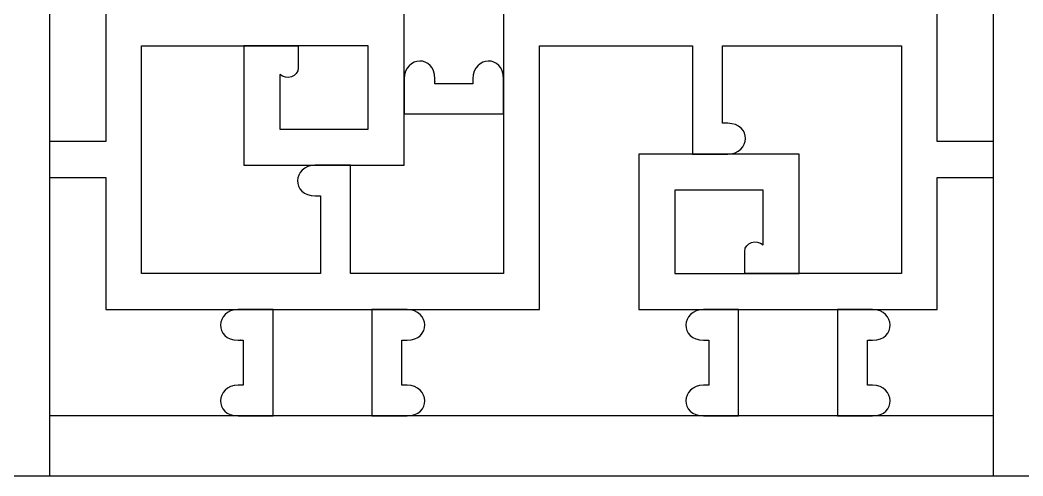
# Model space of a CAD drawing. Header units: centimetres. Extents: x -41.6 to 46.5, y -7.9 to 4.8.
# Drawn here: x 8.71 to 21.19, y -7.92 to -2.26 of the extents above; entities that cross this region are included whole.
import ezdxf

# ---------------------------------------------------------------- set-up
doc = ezdxf.new("R2010")
doc.units = ezdxf.units.CM
doc.header["$MEASUREMENT"] = 0
doc.layers.add('layer 1', color=7, linetype='Continuous')

msp = doc.modelspace()

# ---------------------------------------------------------------- linework, layer by layer
at = {"layer": 'layer 1', "color": 242}
for points, knots in [([(-4.13792, -7.92421), (-4.13792, -7.92421), (-4.13792, 4.84981), (-4.13792, 4.84981), (-4.13792, 4.84981), (-4.13792, 4.84981), (9.083, 4.84981), (9.083, 4.84981), (9.083, 4.84981), (9.083, 4.84981), (9.083, -7.92421), (9.083, -7.92421), (9.083, -7.92421), (9.083, -7.92421), (-4.13792, -7.92421), (-4.13792, -7.92421)], [0, 0, 0, 0, 0.2, 0.2, 0.2, 0.2, 0.4, 0.4, 0.4, 0.4, 0.6, 0.6, 0.6, 0.6, 1, 1, 1, 1]), ([(8.33816, -7.92421), (8.33816, -7.92421), (8.33816, 4.84981), (8.33816, 4.84981), (8.33816, 4.84981), (8.33816, 4.84981), (21.55908, 4.84981), (21.55908, 4.84981), (21.55908, 4.84981), (21.55908, 4.84981), (21.55908, -7.92421), (21.55908, -7.92421), (21.55908, -7.92421), (21.55908, -7.92421), (8.33816, -7.92421), (8.33816, -7.92421)], [0, 0, 0, 0, 0.2, 0.2, 0.2, 0.2, 0.4, 0.4, 0.4, 0.4, 0.6, 0.6, 0.6, 0.6, 1, 1, 1, 1]), ([(20.81424, -7.92421), (20.81424, -7.92421), (20.81424, 4.84981), (20.81424, 4.84981), (20.81424, 4.84981), (20.81424, 4.84981), (34.03517, 4.84981), (34.03517, 4.84981), (34.03517, 4.84981), (34.03517, 4.84981), (34.03517, -7.92421), (34.03517, -7.92421), (34.03517, -7.92421), (34.03517, -7.92421), (20.81424, -7.92421), (20.81424, -7.92421)], [0, 0, 0, 0, 0.2, 0.2, 0.2, 0.2, 0.4, 0.4, 0.4, 0.4, 0.6, 0.6, 0.6, 0.6, 1, 1, 1, 1]), ([(9.083, -3.76983), (9.083, -3.76983), (9.77595, -3.76983), (9.77595, -3.76983), (9.77595, -3.76983), (9.77595, -3.76983), (9.77595, -2.13118), (9.77595, -2.13118), (9.77595, -2.13118), (9.77595, -2.13118), (10.48272, -2.13118), (10.48272, -2.13118), (10.48272, -2.13118), (10.18229, -2.12941), (10.19747, -1.75431), (10.48288, -1.74834), (10.48288, -1.74834), (10.53886, -1.74834), (10.53571, -1.74834), (10.54631, -1.74834), (10.54631, -1.74834), (10.54631, -1.74834), (10.54631, -1.32599), (10.54631, -1.32599), (10.54631, -1.32599), (10.47327, -1.32599), (10.55592, -1.32599), (10.48288, -1.32599), (10.48288, -1.32599), (10.18282, -1.32435), (10.19739, -0.95049), (10.48137, -0.94322), (10.48137, -0.94322), (10.48137, -0.94322), (9.77595, -0.94322), (9.77595, -0.94322), (9.77595, -0.94322), (9.77595, -0.94322), (9.77595, 0.69543), (9.77595, 0.69543), (9.77595, 0.69543), (9.77595, 0.69543), (9.083, 0.69543), (9.083, 0.69543), (9.083, 0.69543), (9.083, 0.69543), (9.083, -3.76983), (9.083, -3.76983)], [0, 0, 0, 0, 0.07692308, 0.07692308, 0.07692308, 0.07692308, 0.15384615, 0.15384615, 0.15384615, 0.15384615, 0.23076923, 0.23076923, 0.23076923, 0.23076923, 0.30769231, 0.30769231, 0.30769231, 0.30769231, 0.38461538, 0.38461538, 0.38461538, 0.38461538, 0.46153846, 0.46153846, 0.46153846, 0.46153846, 0.53846154, 0.53846154, 0.53846154, 0.53846154, 0.61538462, 0.61538462, 0.61538462, 0.61538462, 0.69230769, 0.69230769, 0.69230769, 0.69230769, 0.76923077, 0.76923077, 0.76923077, 0.76923077, 0.84615385, 0.84615385, 0.84615385, 0.84615385, 1, 1, 1, 1]), ([(20.81424, 0.69542), (20.81424, 0.69542), (20.12129, 0.69542), (20.12129, 0.69542), (20.12129, 0.69542), (20.12129, 0.69542), (20.12129, -0.94323), (20.12129, -0.94323), (20.12129, -0.94323), (20.12129, -0.94323), (20.12129, -0.94323), (20.12129, -0.94323), (20.12129, -0.94323), (20.12129, -0.94323), (18.5746, -0.94323), (18.5746, -0.94323), (18.5746, -0.94323), (18.8585, -0.95057), (18.87303, -1.32435), (18.57301, -1.32599), (18.57301, -1.32599), (18.49996, -1.32599), (18.58262, -1.32599), (18.50957, -1.32599), (18.50957, -1.32599), (18.50957, -1.32599), (18.50957, -1.74834), (18.50957, -1.74834), (18.50957, -1.74834), (18.52018, -1.74834), (18.51702, -1.74834), (18.57301, -1.74834), (18.57301, -1.74834), (18.85836, -1.75431), (18.87359, -2.12928), (18.57331, -2.13118), (18.57331, -2.13118), (18.57331, -2.13118), (20.12129, -2.13118), (20.12129, -2.13118), (20.12129, -2.13118), (20.12129, -2.13118), (20.12129, -2.13118), (20.12129, -2.13118), (20.12129, -2.13118), (20.12129, -2.13118), (20.12129, -3.76983), (20.12129, -3.76983), (20.12129, -3.76983), (20.12129, -3.76983), (20.81424, -3.76983), (20.81424, -3.76983), (20.81424, -3.76983), (20.81424, -3.76983), (20.81424, 0.69542), (20.81424, 0.69542)], [0, 0, 0, 0, 0.06666667, 0.06666667, 0.06666667, 0.06666667, 0.13333333, 0.13333333, 0.13333333, 0.13333333, 0.2, 0.2, 0.2, 0.2, 0.26666667, 0.26666667, 0.26666667, 0.26666667, 0.33333333, 0.33333333, 0.33333333, 0.33333333, 0.4, 0.4, 0.4, 0.4, 0.46666667, 0.46666667, 0.46666667, 0.46666667, 0.53333333, 0.53333333, 0.53333333, 0.53333333, 0.6, 0.6, 0.6, 0.6, 0.66666667, 0.66666667, 0.66666667, 0.66666667, 0.73333333, 0.73333333, 0.73333333, 0.73333333, 0.8, 0.8, 0.8, 0.8, 0.86666667, 0.86666667, 0.86666667, 0.86666667, 1, 1, 1, 1]), ([(14.72517, -0.08602), (14.72352, -0.38661), (14.34819, -0.37148), (14.34222, -0.08602), (14.34222, -0.08602), (14.34222, -0.03004), (14.34222, -0.03319), (14.34222, -0.02259), (14.34222, -0.02259), (14.34222, -0.02259), (13.87219, -0.02259), (13.87219, -0.02259), (13.87219, -0.02259), (13.87219, -0.09563), (13.87219, -0.01298), (13.87219, -0.08602), (13.87219, -0.08602), (13.87055, -0.38661), (13.49533, -0.37148), (13.48936, -0.08602), (13.48936, -0.08602), (13.48936, -0.08602), (13.48936, -0.94322), (13.48936, -0.94322), (13.48936, -0.94322), (13.48936, -0.94322), (12.78394, -0.94322), (12.78394, -0.94322), (12.78394, -0.94322), (13.06792, -0.95049), (13.08249, -1.32435), (12.78244, -1.32599), (12.78244, -1.32599), (12.70939, -1.32599), (12.79205, -1.32599), (12.719, -1.32599), (12.719, -1.32599), (12.719, -1.32599), (12.719, -1.74834), (12.719, -1.74834), (12.719, -1.74834), (12.72961, -1.74834), (12.72645, -1.74834), (12.78244, -1.74834), (12.78244, -1.74834), (13.06784, -1.75431), (13.08302, -2.12941), (12.78259, -2.13118), (12.78259, -2.13118), (12.78259, -2.13118), (13.48936, -2.13118), (13.48936, -2.13118), (13.48936, -2.13118), (13.48936, -2.13118), (13.48936, -2.98838), (13.48936, -2.98838), (13.48936, -2.98838), (13.49533, -2.70293), (13.87055, -2.68779), (13.87219, -2.98838), (13.87219, -2.98838), (13.87219, -3.06143), (13.87219, -2.97877), (13.87219, -3.05182), (13.87219, -3.05182), (13.87219, -3.05182), (14.34222, -3.05182), (14.34222, -3.05182), (14.34222, -3.05182), (14.34222, -3.04121), (14.34222, -3.04437), (14.34222, -2.98838), (14.34222, -2.98838), (14.34819, -2.70293), (14.72353, -2.68779), (14.72518, -2.98838), (14.72518, -2.98838), (14.72518, -2.98838), (14.72518, -2.57808), (14.72518, -2.57808), (14.72518, -2.57808), (14.72518, -2.57808), (14.72517, -2.57808), (14.72517, -2.57808), (14.72517, -2.57808), (14.72517, -2.57808), (14.72517, -2.13118), (14.72517, -2.13118), (14.72517, -2.13118), (14.72517, -2.13118), (16.27329, -2.13118), (16.27329, -2.13118), (16.27329, -2.13118), (15.97286, -2.1294), (15.98804, -1.75431), (16.27345, -1.74834), (16.27345, -1.74834), (16.32943, -1.74834), (16.32628, -1.74834), (16.33688, -1.74834), (16.33688, -1.74834), (16.33688, -1.74834), (16.33688, -1.32599), (16.33688, -1.32599), (16.33688, -1.32599), (16.26384, -1.32599), (16.34649, -1.32599), (16.27345, -1.32599), (16.27345, -1.32599), (15.97342, -1.32435), (15.98796, -0.95057), (16.27185, -0.94323), (16.27185, -0.94323), (16.27185, -0.94323), (14.72517, -0.94323), (14.72517, -0.94323), (14.72517, -0.94323), (14.72517, -0.65749), (14.72517, -0.37176), (14.72517, -0.08602)], [0, 0, 0, 0, 0.03225806, 0.03225806, 0.03225806, 0.03225806, 0.06451613, 0.06451613, 0.06451613, 0.06451613, 0.09677419, 0.09677419, 0.09677419, 0.09677419, 0.12903226, 0.12903226, 0.12903226, 0.12903226, 0.16129032, 0.16129032, 0.16129032, 0.16129032, 0.19354839, 0.19354839, 0.19354839, 0.19354839, 0.22580645, 0.22580645, 0.22580645, 0.22580645, 0.25806452, 0.25806452, 0.25806452, 0.25806452, 0.29032258, 0.29032258, 0.29032258, 0.29032258, 0.32258065, 0.32258065, 0.32258065, 0.32258065, 0.35483871, 0.35483871, 0.35483871, 0.35483871, 0.38709677, 0.38709677, 0.38709677, 0.38709677, 0.41935484, 0.41935484, 0.41935484, 0.41935484, 0.4516129, 0.4516129, 0.4516129, 0.4516129, 0.48387097, 0.48387097, 0.48387097, 0.48387097, 0.51612903, 0.51612903, 0.51612903, 0.51612903, 0.5483871, 0.5483871, 0.5483871, 0.5483871, 0.58064516, 0.58064516, 0.58064516, 0.58064516, 0.61290323, 0.61290323, 0.61290323, 0.61290323, 0.64516129, 0.64516129, 0.64516129, 0.64516129, 0.67741935, 0.67741935, 0.67741935, 0.67741935, 0.70967742, 0.70967742, 0.70967742, 0.70967742, 0.74193548, 0.74193548, 0.74193548, 0.74193548, 0.77419355, 0.77419355, 0.77419355, 0.77419355, 0.80645161, 0.80645161, 0.80645161, 0.80645161, 0.83870968, 0.83870968, 0.83870968, 0.83870968, 0.87096774, 0.87096774, 0.87096774, 0.87096774, 0.90322581, 0.90322581, 0.90322581, 0.90322581, 0.93548387, 0.93548387, 0.93548387, 0.93548387, 1, 1, 1, 1]), ([(12.38341, -4.06167), (12.38341, -4.06167), (11.49372, -4.06167), (11.49372, -4.06167), (11.49372, -4.06167), (11.49372, -4.06167), (11.49372, -2.57809), (11.49372, -2.57809), (11.49372, -2.57809), (11.49372, -2.57809), (10.22286, -2.57809), (10.22286, -2.57809), (10.22286, -2.57809), (10.22286, -2.57809), (10.22286, -5.40848), (10.22286, -5.40848), (10.22286, -5.40848), (10.22286, -5.40848), (12.44693, -5.40848), (12.44693, -5.40848), (12.44693, -5.40848), (12.44693, -5.40848), (12.44693, -4.4445), (12.44693, -4.4445), (12.44693, -4.4445), (12.37389, -4.4445), (12.45654, -4.4445), (12.3835, -4.4445), (12.3835, -4.4445), (12.08294, -4.44286), (12.09804, -4.06771), (12.38341, -4.06167)], [0, 0, 0, 0, 0.11111111, 0.11111111, 0.11111111, 0.11111111, 0.22222222, 0.22222222, 0.22222222, 0.22222222, 0.33333333, 0.33333333, 0.33333333, 0.33333333, 0.44444444, 0.44444444, 0.44444444, 0.44444444, 0.55555556, 0.55555556, 0.55555556, 0.55555556, 0.66666667, 0.66666667, 0.66666667, 0.66666667, 0.77777778, 0.77777778, 0.77777778, 0.77777778, 1, 1, 1, 1]), ([(12.17048, -2.57809), (12.17048, -2.57809), (11.49372, -2.57809), (11.49372, -2.57809), (11.49372, -2.57809), (11.49372, -2.57809), (12.17048, -2.57809), (12.17048, -2.57809)], [0, 0, 0, 0, 0.33333333, 0.33333333, 0.33333333, 0.33333333, 1, 1, 1, 1]), ([(11.94063, -2.93341), (12.02411, -3.00924), (12.17138, -2.96495), (12.17048, -2.85213), (12.17048, -2.85213), (12.17048, -2.76078), (12.17048, -2.66943), (12.17048, -2.57809), (12.17048, -2.57809), (12.17048, -2.57809), (13.04246, -2.57809), (13.04246, -2.57809), (13.04246, -2.57809), (13.04246, -2.57809), (13.04246, -3.61476), (13.04246, -3.61476), (13.04246, -3.61476), (13.04246, -3.61476), (11.94063, -3.61476), (11.94063, -3.61476), (11.94063, -3.61476), (11.94063, -3.61476), (11.94063, -2.93341), (11.94063, -2.93341)], [0, 0, 0, 0, 0.14285714, 0.14285714, 0.14285714, 0.14285714, 0.28571429, 0.28571429, 0.28571429, 0.28571429, 0.42857143, 0.42857143, 0.42857143, 0.42857143, 0.57142857, 0.57142857, 0.57142857, 0.57142857, 0.71428571, 0.71428571, 0.71428571, 0.71428571, 1, 1, 1, 1]), ([(17.2142, -7.17937), (16.91377, -7.1776), (16.92895, -6.80251), (17.21435, -6.79654), (17.21435, -6.79654), (17.27034, -6.79654), (17.26718, -6.79654), (17.27779, -6.79654), (17.27779, -6.79654), (17.27779, -6.79654), (17.27779, -6.23822), (17.27779, -6.23822), (17.27779, -6.23822), (17.20474, -6.23822), (17.2874, -6.23822), (17.21435, -6.23822), (17.21435, -6.23822), (16.91376, -6.23658), (16.9289, -5.86136), (17.21435, -5.85539), (17.21435, -5.85539), (17.21435, -5.85539), (16.40788, -5.85538), (16.40788, -5.85538), (16.40788, -5.85538), (16.40788, -5.21191), (16.40788, -4.56841), (16.40788, -3.9249), (16.40788, -3.9249), (16.40788, -3.9249), (17.07789, -3.9249), (17.07789, -3.9249), (17.07789, -3.9249), (17.07789, -3.9249), (17.07789, -2.57808), (17.07789, -2.57808), (17.07789, -2.57808), (17.07789, -2.57808), (15.17208, -2.57808), (15.17208, -2.57808), (15.17208, -2.57808), (15.17208, -2.57808), (15.17208, -5.85539), (15.17208, -5.85539), (15.17208, -5.85539), (15.17208, -5.85539), (13.52425, -5.85539), (13.52425, -5.85539), (13.52425, -5.85539), (13.8097, -5.86136), (13.82484, -6.23658), (13.52425, -6.23822), (13.52425, -6.23822), (13.4512, -6.23822), (13.53386, -6.23822), (13.46082, -6.23822), (13.46082, -6.23822), (13.46082, -6.23822), (13.46082, -6.79654), (13.46082, -6.79654), (13.46082, -6.79654), (13.47142, -6.79654), (13.46826, -6.79654), (13.52425, -6.79654), (13.52425, -6.79654), (13.80966, -6.80251), (13.82484, -7.1776), (13.5244, -7.17937), (13.5244, -7.17937), (13.5244, -7.17937), (17.2142, -7.17937), (17.2142, -7.17937)], [0, 0, 0, 0, 0.05263158, 0.05263158, 0.05263158, 0.05263158, 0.10526316, 0.10526316, 0.10526316, 0.10526316, 0.15789474, 0.15789474, 0.15789474, 0.15789474, 0.21052632, 0.21052632, 0.21052632, 0.21052632, 0.26315789, 0.26315789, 0.26315789, 0.26315789, 0.31578947, 0.31578947, 0.31578947, 0.31578947, 0.36842105, 0.36842105, 0.36842105, 0.36842105, 0.42105263, 0.42105263, 0.42105263, 0.42105263, 0.47368421, 0.47368421, 0.47368421, 0.47368421, 0.52631579, 0.52631579, 0.52631579, 0.52631579, 0.57894737, 0.57894737, 0.57894737, 0.57894737, 0.63157895, 0.63157895, 0.63157895, 0.63157895, 0.68421053, 0.68421053, 0.68421053, 0.68421053, 0.73684211, 0.73684211, 0.73684211, 0.73684211, 0.78947368, 0.78947368, 0.78947368, 0.78947368, 0.84210526, 0.84210526, 0.84210526, 0.84210526, 0.89473684, 0.89473684, 0.89473684, 0.89473684, 1, 1, 1, 1]), ([(17.51383, -3.9249), (17.51383, -3.9249), (18.40352, -3.9249), (18.40352, -3.9249), (18.40352, -3.9249), (18.40352, -3.9249), (18.40352, -5.40848), (18.40352, -5.40848), (18.40352, -5.40848), (18.40352, -5.40848), (19.67439, -5.40848), (19.67439, -5.40848), (19.67439, -5.40848), (19.67439, -5.40848), (19.67439, -2.57808), (19.67439, -2.57808), (19.67439, -2.57808), (19.67439, -2.57808), (17.45031, -2.57808), (17.45031, -2.57808), (17.45031, -2.57808), (17.45031, -2.57808), (17.45031, -3.54206), (17.45031, -3.54206), (17.45031, -3.54206), (17.52335, -3.54206), (17.4407, -3.54206), (17.51374, -3.54206), (17.51374, -3.54206), (17.81431, -3.5437), (17.7992, -3.91885), (17.51383, -3.9249)], [0, 0, 0, 0, 0.11111111, 0.11111111, 0.11111111, 0.11111111, 0.22222222, 0.22222222, 0.22222222, 0.22222222, 0.33333333, 0.33333333, 0.33333333, 0.33333333, 0.44444444, 0.44444444, 0.44444444, 0.44444444, 0.55555556, 0.55555556, 0.55555556, 0.55555556, 0.66666667, 0.66666667, 0.66666667, 0.66666667, 0.77777778, 0.77777778, 0.77777778, 0.77777778, 1, 1, 1, 1]), ([(13.48936, -2.98838), (13.48936, -2.98838), (13.48936, -3.42424), (13.48936, -3.42424), (13.48936, -3.42424), (13.48936, -3.42424), (13.48936, -2.98838), (13.48936, -2.98838)], [0, 0, 0, 0, 0.33333333, 0.33333333, 0.33333333, 0.33333333, 1, 1, 1, 1]), ([(14.72518, -2.98838), (14.72518, -2.98838), (14.72517, -3.42424), (14.72517, -3.42424), (14.72517, -3.42424), (14.72517, -3.42424), (14.72518, -2.98838), (14.72518, -2.98838)], [0, 0, 0, 0, 0.33333333, 0.33333333, 0.33333333, 0.33333333, 1, 1, 1, 1]), ([(14.72517, -3.42424), (14.72517, -3.42424), (13.48936, -3.42424), (13.48936, -3.42424), (13.48936, -3.42424), (13.48936, -3.42424), (13.48936, -4.06167), (13.48936, -4.06167), (13.48936, -4.06167), (13.48936, -4.06167), (12.81935, -4.06167), (12.81935, -4.06167), (12.81935, -4.06167), (12.81935, -4.06167), (12.81935, -5.40848), (12.81935, -5.40848), (12.81935, -5.40848), (12.81935, -5.40848), (14.72518, -5.40848), (14.72518, -5.40848), (14.72518, -5.40848), (14.72518, -5.40848), (14.72517, -3.42424), (14.72517, -3.42424)], [0, 0, 0, 0, 0.14285714, 0.14285714, 0.14285714, 0.14285714, 0.28571429, 0.28571429, 0.28571429, 0.28571429, 0.42857143, 0.42857143, 0.42857143, 0.42857143, 0.57142857, 0.57142857, 0.57142857, 0.57142857, 0.71428571, 0.71428571, 0.71428571, 0.71428571, 1, 1, 1, 1]), ([(17.07789, -3.9249), (17.07789, -3.9249), (17.51383, -3.9249), (17.51383, -3.9249), (17.51383, -3.9249), (17.51383, -3.9249), (17.07789, -3.9249), (17.07789, -3.9249)], [0, 0, 0, 0, 0.33333333, 0.33333333, 0.33333333, 0.33333333, 1, 1, 1, 1]), ([(12.81935, -4.06167), (12.81935, -4.06167), (12.38341, -4.06167), (12.38341, -4.06167), (12.38341, -4.06167), (12.38341, -4.06167), (12.81935, -4.06167), (12.81935, -4.06167)], [0, 0, 0, 0, 0.33333333, 0.33333333, 0.33333333, 0.33333333, 1, 1, 1, 1]), ([(11.42363, -7.17937), (11.1232, -7.1776), (11.13838, -6.80251), (11.42378, -6.79654), (11.42378, -6.79654), (11.47977, -6.79654), (11.47662, -6.79654), (11.48722, -6.79654), (11.48722, -6.79654), (11.48722, -6.79654), (11.48722, -6.23822), (11.48722, -6.23822), (11.48722, -6.23822), (11.41418, -6.23822), (11.49683, -6.23822), (11.42378, -6.23822), (11.42378, -6.23822), (11.12319, -6.23658), (11.13833, -5.86136), (11.42378, -5.85539), (11.42378, -5.85539), (11.42378, -5.85539), (9.77595, -5.85539), (9.77595, -5.85539), (9.77595, -5.85539), (9.77595, -5.85539), (9.77595, -4.21674), (9.77595, -4.21674), (9.77595, -4.21674), (9.77595, -4.21674), (9.083, -4.21674), (9.083, -4.21674), (9.083, -4.21674), (9.083, -4.21674), (9.083, -7.17937), (9.083, -7.17937), (9.083, -7.17937), (9.083, -7.17937), (11.42363, -7.17937), (11.42363, -7.17937)], [0, 0, 0, 0, 0.09090909, 0.09090909, 0.09090909, 0.09090909, 0.18181818, 0.18181818, 0.18181818, 0.18181818, 0.27272727, 0.27272727, 0.27272727, 0.27272727, 0.36363636, 0.36363636, 0.36363636, 0.36363636, 0.45454545, 0.45454545, 0.45454545, 0.45454545, 0.54545455, 0.54545455, 0.54545455, 0.54545455, 0.63636364, 0.63636364, 0.63636364, 0.63636364, 0.72727273, 0.72727273, 0.72727273, 0.72727273, 0.81818182, 0.81818182, 0.81818182, 0.81818182, 1, 1, 1, 1]), ([(20.81424, -4.21673), (20.81424, -4.21673), (20.12129, -4.21673), (20.12129, -4.21673), (20.12129, -4.21673), (20.12129, -4.21673), (20.12129, -5.85538), (20.12129, -5.85538), (20.12129, -5.85538), (20.12129, -5.85538), (19.31486, -5.85538), (19.31486, -5.85538), (19.31486, -5.85538), (19.60032, -5.86135), (19.61541, -6.23658), (19.31482, -6.23822), (19.31482, -6.23822), (19.24177, -6.23822), (19.32443, -6.23822), (19.25138, -6.23822), (19.25138, -6.23822), (19.25138, -6.23822), (19.25138, -6.79654), (19.25138, -6.79654), (19.25138, -6.79654), (19.26199, -6.79654), (19.25883, -6.79654), (19.31482, -6.79654), (19.31482, -6.79654), (19.60022, -6.80251), (19.6154, -7.1776), (19.31497, -7.17937), (19.31497, -7.17937), (19.31497, -7.17937), (20.81424, -7.17937), (20.81424, -7.17937), (20.81424, -7.17937), (20.81424, -7.17937), (20.81424, -4.21673), (20.81424, -4.21673)], [0, 0, 0, 0, 0.09090909, 0.09090909, 0.09090909, 0.09090909, 0.18181818, 0.18181818, 0.18181818, 0.18181818, 0.27272727, 0.27272727, 0.27272727, 0.27272727, 0.36363636, 0.36363636, 0.36363636, 0.36363636, 0.45454545, 0.45454545, 0.45454545, 0.45454545, 0.54545455, 0.54545455, 0.54545455, 0.54545455, 0.63636364, 0.63636364, 0.63636364, 0.63636364, 0.72727273, 0.72727273, 0.72727273, 0.72727273, 0.81818182, 0.81818182, 0.81818182, 0.81818182, 1, 1, 1, 1]), ([(17.95662, -5.05315), (17.87313, -4.97733), (17.72586, -5.02161), (17.72676, -5.13444), (17.72676, -5.13444), (17.72676, -5.22579), (17.72676, -5.31713), (17.72676, -5.40848), (17.72676, -5.40848), (17.72676, -5.40848), (16.85478, -5.40848), (16.85478, -5.40848), (16.85478, -5.40848), (16.85478, -5.40848), (16.85478, -4.3718), (16.85478, -4.3718), (16.85478, -4.3718), (16.85478, -4.3718), (17.95662, -4.3718), (17.95662, -4.3718), (17.95662, -4.3718), (17.95662, -4.3718), (17.95662, -5.05315), (17.95662, -5.05315)], [0, 0, 0, 0, 0.14285714, 0.14285714, 0.14285714, 0.14285714, 0.28571429, 0.28571429, 0.28571429, 0.28571429, 0.42857143, 0.42857143, 0.42857143, 0.42857143, 0.57142857, 0.57142857, 0.57142857, 0.57142857, 0.71428571, 0.71428571, 0.71428571, 0.71428571, 1, 1, 1, 1]), ([(18.40352, -5.40848), (18.40352, -5.40848), (17.72676, -5.40848), (17.72676, -5.40848), (17.72676, -5.40848), (17.72676, -5.40848), (18.40352, -5.40848), (18.40352, -5.40848)], [0, 0, 0, 0, 0.33333333, 0.33333333, 0.33333333, 0.33333333, 1, 1, 1, 1]), ([(11.85964, -5.85539), (11.85964, -5.85539), (11.42378, -5.85539), (11.42378, -5.85539), (11.42378, -5.85539), (11.42378, -5.85539), (11.85964, -5.85539), (11.85964, -5.85539)], [0, 0, 0, 0, 0.33333333, 0.33333333, 0.33333333, 0.33333333, 1, 1, 1, 1]), ([(13.0884, -7.17937), (13.0884, -7.17937), (13.0884, -5.85539), (13.0884, -5.85539), (13.0884, -5.85539), (13.0884, -5.85539), (11.85964, -5.85539), (11.85964, -5.85539), (11.85964, -5.85539), (11.85964, -5.85539), (11.85964, -7.17937), (11.85964, -7.17937), (11.85964, -7.17937), (11.85964, -7.17937), (13.0884, -7.17937), (13.0884, -7.17937)], [0, 0, 0, 0, 0.2, 0.2, 0.2, 0.2, 0.4, 0.4, 0.4, 0.4, 0.6, 0.6, 0.6, 0.6, 1, 1, 1, 1]), ([(13.52425, -5.85539), (13.52425, -5.85539), (13.0884, -5.85539), (13.0884, -5.85539), (13.0884, -5.85539), (13.0884, -5.85539), (13.52425, -5.85539), (13.52425, -5.85539)], [0, 0, 0, 0, 0.33333333, 0.33333333, 0.33333333, 0.33333333, 1, 1, 1, 1]), ([(17.65021, -5.85539), (17.65021, -5.85539), (17.21435, -5.85539), (17.21435, -5.85539), (17.21435, -5.85539), (17.21435, -5.85539), (17.65021, -5.85539), (17.65021, -5.85539)], [0, 0, 0, 0, 0.33333333, 0.33333333, 0.33333333, 0.33333333, 1, 1, 1, 1]), ([(18.87896, -7.17937), (18.87896, -7.17937), (18.87896, -5.85539), (18.87896, -5.85539), (18.87896, -5.85539), (18.87896, -5.85539), (17.65021, -5.85539), (17.65021, -5.85539), (17.65021, -5.85539), (17.65021, -5.85539), (17.65021, -7.17937), (17.65021, -7.17937), (17.65021, -7.17937), (17.65021, -7.17937), (18.87896, -7.17937), (18.87896, -7.17937)], [0, 0, 0, 0, 0.2, 0.2, 0.2, 0.2, 0.4, 0.4, 0.4, 0.4, 0.6, 0.6, 0.6, 0.6, 1, 1, 1, 1]), ([(18.87896, -5.85539), (18.87896, -5.85539), (19.31486, -5.85538), (19.31486, -5.85538), (19.31486, -5.85538), (19.31486, -5.85538), (18.87896, -5.85539), (18.87896, -5.85539)], [0, 0, 0, 0, 0.33333333, 0.33333333, 0.33333333, 0.33333333, 1, 1, 1, 1]), ([(11.85964, -7.17937), (11.85964, -7.17937), (11.42363, -7.17937), (11.42363, -7.17937), (11.42363, -7.17937), (11.42363, -7.17937), (11.85964, -7.17937), (11.85964, -7.17937)], [0, 0, 0, 0, 0.33333333, 0.33333333, 0.33333333, 0.33333333, 1, 1, 1, 1]), ([(13.5244, -7.17937), (13.5244, -7.17937), (13.0884, -7.17937), (13.0884, -7.17937), (13.0884, -7.17937), (13.0884, -7.17937), (13.5244, -7.17937), (13.5244, -7.17937)], [0, 0, 0, 0, 0.33333333, 0.33333333, 0.33333333, 0.33333333, 1, 1, 1, 1]), ([(17.65021, -7.17937), (17.65021, -7.17937), (17.2142, -7.17937), (17.2142, -7.17937), (17.2142, -7.17937), (17.2142, -7.17937), (17.65021, -7.17937), (17.65021, -7.17937)], [0, 0, 0, 0, 0.33333333, 0.33333333, 0.33333333, 0.33333333, 1, 1, 1, 1]), ([(18.87896, -7.17937), (18.87896, -7.17937), (19.31497, -7.17937), (19.31497, -7.17937), (19.31497, -7.17937), (19.31497, -7.17937), (18.87896, -7.17937), (18.87896, -7.17937)], [0, 0, 0, 0, 0.33333333, 0.33333333, 0.33333333, 0.33333333, 1, 1, 1, 1])]:
    msp.add_open_spline(points, degree=3, knots=knots, dxfattribs=at)
at = {"layer": 'layer 1', "color": 242, "lineweight": 9}
for points, knots in [([(-4.13792, -7.92421), (-4.13792, -7.92421), (-4.13792, 4.84981), (-4.13792, 4.84981), (-4.13792, 4.84981), (-4.13792, 4.84981), (9.083, 4.84981), (9.083, 4.84981), (9.083, 4.84981), (9.083, 4.84981), (9.083, -7.92421), (9.083, -7.92421), (9.083, -7.92421), (9.083, -7.92421), (-4.13792, -7.92421), (-4.13792, -7.92421)], [0, 0, 0, 0, 0.2, 0.2, 0.2, 0.2, 0.4, 0.4, 0.4, 0.4, 0.6, 0.6, 0.6, 0.6, 1, 1, 1, 1]), ([(8.33816, -7.92421), (8.33816, -7.92421), (8.33816, 4.84981), (8.33816, 4.84981), (8.33816, 4.84981), (8.33816, 4.84981), (21.55908, 4.84981), (21.55908, 4.84981), (21.55908, 4.84981), (21.55908, 4.84981), (21.55908, -7.92421), (21.55908, -7.92421), (21.55908, -7.92421), (21.55908, -7.92421), (8.33816, -7.92421), (8.33816, -7.92421)], [0, 0, 0, 0, 0.2, 0.2, 0.2, 0.2, 0.4, 0.4, 0.4, 0.4, 0.6, 0.6, 0.6, 0.6, 1, 1, 1, 1]), ([(20.81424, -7.92421), (20.81424, -7.92421), (20.81424, 4.84981), (20.81424, 4.84981), (20.81424, 4.84981), (20.81424, 4.84981), (34.03517, 4.84981), (34.03517, 4.84981), (34.03517, 4.84981), (34.03517, 4.84981), (34.03517, -7.92421), (34.03517, -7.92421), (34.03517, -7.92421), (34.03517, -7.92421), (20.81424, -7.92421), (20.81424, -7.92421)], [0, 0, 0, 0, 0.2, 0.2, 0.2, 0.2, 0.4, 0.4, 0.4, 0.4, 0.6, 0.6, 0.6, 0.6, 1, 1, 1, 1]), ([(9.083, -3.76983), (9.083, -3.76983), (9.77595, -3.76983), (9.77595, -3.76983), (9.77595, -3.76983), (9.77595, -3.76983), (9.77595, -2.13118), (9.77595, -2.13118), (9.77595, -2.13118), (9.77595, -2.13118), (10.48272, -2.13118), (10.48272, -2.13118), (10.48272, -2.13118), (10.18229, -2.12941), (10.19747, -1.75431), (10.48288, -1.74834), (10.48288, -1.74834), (10.53886, -1.74834), (10.53571, -1.74834), (10.54631, -1.74834), (10.54631, -1.74834), (10.54631, -1.74834), (10.54631, -1.32599), (10.54631, -1.32599), (10.54631, -1.32599), (10.47327, -1.32599), (10.55592, -1.32599), (10.48288, -1.32599), (10.48288, -1.32599), (10.18282, -1.32435), (10.19739, -0.95049), (10.48137, -0.94322), (10.48137, -0.94322), (10.48137, -0.94322), (9.77595, -0.94322), (9.77595, -0.94322), (9.77595, -0.94322), (9.77595, -0.94322), (9.77595, 0.69543), (9.77595, 0.69543), (9.77595, 0.69543), (9.77595, 0.69543), (9.083, 0.69543), (9.083, 0.69543), (9.083, 0.69543), (9.083, 0.69543), (9.083, -3.76983), (9.083, -3.76983)], [0, 0, 0, 0, 0.07692308, 0.07692308, 0.07692308, 0.07692308, 0.15384615, 0.15384615, 0.15384615, 0.15384615, 0.23076923, 0.23076923, 0.23076923, 0.23076923, 0.30769231, 0.30769231, 0.30769231, 0.30769231, 0.38461538, 0.38461538, 0.38461538, 0.38461538, 0.46153846, 0.46153846, 0.46153846, 0.46153846, 0.53846154, 0.53846154, 0.53846154, 0.53846154, 0.61538462, 0.61538462, 0.61538462, 0.61538462, 0.69230769, 0.69230769, 0.69230769, 0.69230769, 0.76923077, 0.76923077, 0.76923077, 0.76923077, 0.84615385, 0.84615385, 0.84615385, 0.84615385, 1, 1, 1, 1]), ([(20.81424, 0.69542), (20.81424, 0.69542), (20.12129, 0.69542), (20.12129, 0.69542), (20.12129, 0.69542), (20.12129, 0.69542), (20.12129, -0.94323), (20.12129, -0.94323), (20.12129, -0.94323), (20.12129, -0.94323), (20.12129, -0.94323), (20.12129, -0.94323), (20.12129, -0.94323), (20.12129, -0.94323), (18.5746, -0.94323), (18.5746, -0.94323), (18.5746, -0.94323), (18.8585, -0.95057), (18.87303, -1.32435), (18.57301, -1.32599), (18.57301, -1.32599), (18.49996, -1.32599), (18.58262, -1.32599), (18.50957, -1.32599), (18.50957, -1.32599), (18.50957, -1.32599), (18.50957, -1.74834), (18.50957, -1.74834), (18.50957, -1.74834), (18.52018, -1.74834), (18.51702, -1.74834), (18.57301, -1.74834), (18.57301, -1.74834), (18.85836, -1.75431), (18.87359, -2.12928), (18.57331, -2.13118), (18.57331, -2.13118), (18.57331, -2.13118), (20.12129, -2.13118), (20.12129, -2.13118), (20.12129, -2.13118), (20.12129, -2.13118), (20.12129, -2.13118), (20.12129, -2.13118), (20.12129, -2.13118), (20.12129, -2.13118), (20.12129, -3.76983), (20.12129, -3.76983), (20.12129, -3.76983), (20.12129, -3.76983), (20.81424, -3.76983), (20.81424, -3.76983), (20.81424, -3.76983), (20.81424, -3.76983), (20.81424, 0.69542), (20.81424, 0.69542)], [0, 0, 0, 0, 0.06666667, 0.06666667, 0.06666667, 0.06666667, 0.13333333, 0.13333333, 0.13333333, 0.13333333, 0.2, 0.2, 0.2, 0.2, 0.26666667, 0.26666667, 0.26666667, 0.26666667, 0.33333333, 0.33333333, 0.33333333, 0.33333333, 0.4, 0.4, 0.4, 0.4, 0.46666667, 0.46666667, 0.46666667, 0.46666667, 0.53333333, 0.53333333, 0.53333333, 0.53333333, 0.6, 0.6, 0.6, 0.6, 0.66666667, 0.66666667, 0.66666667, 0.66666667, 0.73333333, 0.73333333, 0.73333333, 0.73333333, 0.8, 0.8, 0.8, 0.8, 0.86666667, 0.86666667, 0.86666667, 0.86666667, 1, 1, 1, 1]), ([(14.72517, -0.08602), (14.72352, -0.38661), (14.34819, -0.37148), (14.34222, -0.08602), (14.34222, -0.08602), (14.34222, -0.03004), (14.34222, -0.03319), (14.34222, -0.02259), (14.34222, -0.02259), (14.34222, -0.02259), (13.87219, -0.02259), (13.87219, -0.02259), (13.87219, -0.02259), (13.87219, -0.09563), (13.87219, -0.01298), (13.87219, -0.08602), (13.87219, -0.08602), (13.87055, -0.38661), (13.49533, -0.37148), (13.48936, -0.08602), (13.48936, -0.08602), (13.48936, -0.08602), (13.48936, -0.94322), (13.48936, -0.94322), (13.48936, -0.94322), (13.48936, -0.94322), (12.78394, -0.94322), (12.78394, -0.94322), (12.78394, -0.94322), (13.06792, -0.95049), (13.08249, -1.32435), (12.78244, -1.32599), (12.78244, -1.32599), (12.70939, -1.32599), (12.79205, -1.32599), (12.719, -1.32599), (12.719, -1.32599), (12.719, -1.32599), (12.719, -1.74834), (12.719, -1.74834), (12.719, -1.74834), (12.72961, -1.74834), (12.72645, -1.74834), (12.78244, -1.74834), (12.78244, -1.74834), (13.06784, -1.75431), (13.08302, -2.12941), (12.78259, -2.13118), (12.78259, -2.13118), (12.78259, -2.13118), (13.48936, -2.13118), (13.48936, -2.13118), (13.48936, -2.13118), (13.48936, -2.13118), (13.48936, -2.98838), (13.48936, -2.98838), (13.48936, -2.98838), (13.49533, -2.70293), (13.87055, -2.68779), (13.87219, -2.98838), (13.87219, -2.98838), (13.87219, -3.06143), (13.87219, -2.97877), (13.87219, -3.05182), (13.87219, -3.05182), (13.87219, -3.05182), (14.34222, -3.05182), (14.34222, -3.05182), (14.34222, -3.05182), (14.34222, -3.04121), (14.34222, -3.04437), (14.34222, -2.98838), (14.34222, -2.98838), (14.34819, -2.70293), (14.72353, -2.68779), (14.72518, -2.98838), (14.72518, -2.98838), (14.72518, -2.98838), (14.72518, -2.57808), (14.72518, -2.57808), (14.72518, -2.57808), (14.72518, -2.57808), (14.72517, -2.57808), (14.72517, -2.57808), (14.72517, -2.57808), (14.72517, -2.57808), (14.72517, -2.13118), (14.72517, -2.13118), (14.72517, -2.13118), (14.72517, -2.13118), (16.27329, -2.13118), (16.27329, -2.13118), (16.27329, -2.13118), (15.97286, -2.1294), (15.98804, -1.75431), (16.27345, -1.74834), (16.27345, -1.74834), (16.32943, -1.74834), (16.32628, -1.74834), (16.33688, -1.74834), (16.33688, -1.74834), (16.33688, -1.74834), (16.33688, -1.32599), (16.33688, -1.32599), (16.33688, -1.32599), (16.26384, -1.32599), (16.34649, -1.32599), (16.27345, -1.32599), (16.27345, -1.32599), (15.97342, -1.32435), (15.98796, -0.95057), (16.27185, -0.94323), (16.27185, -0.94323), (16.27185, -0.94323), (14.72517, -0.94323), (14.72517, -0.94323), (14.72517, -0.94323), (14.72517, -0.65749), (14.72517, -0.37176), (14.72517, -0.08602)], [0, 0, 0, 0, 0.03225806, 0.03225806, 0.03225806, 0.03225806, 0.06451613, 0.06451613, 0.06451613, 0.06451613, 0.09677419, 0.09677419, 0.09677419, 0.09677419, 0.12903226, 0.12903226, 0.12903226, 0.12903226, 0.16129032, 0.16129032, 0.16129032, 0.16129032, 0.19354839, 0.19354839, 0.19354839, 0.19354839, 0.22580645, 0.22580645, 0.22580645, 0.22580645, 0.25806452, 0.25806452, 0.25806452, 0.25806452, 0.29032258, 0.29032258, 0.29032258, 0.29032258, 0.32258065, 0.32258065, 0.32258065, 0.32258065, 0.35483871, 0.35483871, 0.35483871, 0.35483871, 0.38709677, 0.38709677, 0.38709677, 0.38709677, 0.41935484, 0.41935484, 0.41935484, 0.41935484, 0.4516129, 0.4516129, 0.4516129, 0.4516129, 0.48387097, 0.48387097, 0.48387097, 0.48387097, 0.51612903, 0.51612903, 0.51612903, 0.51612903, 0.5483871, 0.5483871, 0.5483871, 0.5483871, 0.58064516, 0.58064516, 0.58064516, 0.58064516, 0.61290323, 0.61290323, 0.61290323, 0.61290323, 0.64516129, 0.64516129, 0.64516129, 0.64516129, 0.67741935, 0.67741935, 0.67741935, 0.67741935, 0.70967742, 0.70967742, 0.70967742, 0.70967742, 0.74193548, 0.74193548, 0.74193548, 0.74193548, 0.77419355, 0.77419355, 0.77419355, 0.77419355, 0.80645161, 0.80645161, 0.80645161, 0.80645161, 0.83870968, 0.83870968, 0.83870968, 0.83870968, 0.87096774, 0.87096774, 0.87096774, 0.87096774, 0.90322581, 0.90322581, 0.90322581, 0.90322581, 0.93548387, 0.93548387, 0.93548387, 0.93548387, 1, 1, 1, 1]), ([(12.38341, -4.06167), (12.38341, -4.06167), (11.49372, -4.06167), (11.49372, -4.06167), (11.49372, -4.06167), (11.49372, -4.06167), (11.49372, -2.57809), (11.49372, -2.57809), (11.49372, -2.57809), (11.49372, -2.57809), (10.22286, -2.57809), (10.22286, -2.57809), (10.22286, -2.57809), (10.22286, -2.57809), (10.22286, -5.40848), (10.22286, -5.40848), (10.22286, -5.40848), (10.22286, -5.40848), (12.44693, -5.40848), (12.44693, -5.40848), (12.44693, -5.40848), (12.44693, -5.40848), (12.44693, -4.4445), (12.44693, -4.4445), (12.44693, -4.4445), (12.37389, -4.4445), (12.45654, -4.4445), (12.3835, -4.4445), (12.3835, -4.4445), (12.08294, -4.44286), (12.09804, -4.06771), (12.38341, -4.06167)], [0, 0, 0, 0, 0.11111111, 0.11111111, 0.11111111, 0.11111111, 0.22222222, 0.22222222, 0.22222222, 0.22222222, 0.33333333, 0.33333333, 0.33333333, 0.33333333, 0.44444444, 0.44444444, 0.44444444, 0.44444444, 0.55555556, 0.55555556, 0.55555556, 0.55555556, 0.66666667, 0.66666667, 0.66666667, 0.66666667, 0.77777778, 0.77777778, 0.77777778, 0.77777778, 1, 1, 1, 1]), ([(11.94063, -2.93341), (12.02411, -3.00924), (12.17138, -2.96495), (12.17048, -2.85213), (12.17048, -2.85213), (12.17048, -2.76078), (12.17048, -2.66943), (12.17048, -2.57809), (12.17048, -2.57809), (12.17048, -2.57809), (13.04246, -2.57809), (13.04246, -2.57809), (13.04246, -2.57809), (13.04246, -2.57809), (13.04246, -3.61476), (13.04246, -3.61476), (13.04246, -3.61476), (13.04246, -3.61476), (11.94063, -3.61476), (11.94063, -3.61476), (11.94063, -3.61476), (11.94063, -3.61476), (11.94063, -2.93341), (11.94063, -2.93341)], [0, 0, 0, 0, 0.14285714, 0.14285714, 0.14285714, 0.14285714, 0.28571429, 0.28571429, 0.28571429, 0.28571429, 0.42857143, 0.42857143, 0.42857143, 0.42857143, 0.57142857, 0.57142857, 0.57142857, 0.57142857, 0.71428571, 0.71428571, 0.71428571, 0.71428571, 1, 1, 1, 1]), ([(17.2142, -7.17937), (16.91377, -7.1776), (16.92895, -6.80251), (17.21435, -6.79654), (17.21435, -6.79654), (17.27034, -6.79654), (17.26718, -6.79654), (17.27779, -6.79654), (17.27779, -6.79654), (17.27779, -6.79654), (17.27779, -6.23822), (17.27779, -6.23822), (17.27779, -6.23822), (17.20474, -6.23822), (17.2874, -6.23822), (17.21435, -6.23822), (17.21435, -6.23822), (16.91376, -6.23658), (16.9289, -5.86136), (17.21435, -5.85539), (17.21435, -5.85539), (17.21435, -5.85539), (16.40788, -5.85538), (16.40788, -5.85538), (16.40788, -5.85538), (16.40788, -5.21191), (16.40788, -4.56841), (16.40788, -3.9249), (16.40788, -3.9249), (16.40788, -3.9249), (17.07789, -3.9249), (17.07789, -3.9249), (17.07789, -3.9249), (17.07789, -3.9249), (17.07789, -2.57808), (17.07789, -2.57808), (17.07789, -2.57808), (17.07789, -2.57808), (15.17208, -2.57808), (15.17208, -2.57808), (15.17208, -2.57808), (15.17208, -2.57808), (15.17208, -5.85539), (15.17208, -5.85539), (15.17208, -5.85539), (15.17208, -5.85539), (13.52425, -5.85539), (13.52425, -5.85539), (13.52425, -5.85539), (13.8097, -5.86136), (13.82484, -6.23658), (13.52425, -6.23822), (13.52425, -6.23822), (13.4512, -6.23822), (13.53386, -6.23822), (13.46082, -6.23822), (13.46082, -6.23822), (13.46082, -6.23822), (13.46082, -6.79654), (13.46082, -6.79654), (13.46082, -6.79654), (13.47142, -6.79654), (13.46826, -6.79654), (13.52425, -6.79654), (13.52425, -6.79654), (13.80966, -6.80251), (13.82484, -7.1776), (13.5244, -7.17937), (13.5244, -7.17937), (13.5244, -7.17937), (17.2142, -7.17937), (17.2142, -7.17937)], [0, 0, 0, 0, 0.05263158, 0.05263158, 0.05263158, 0.05263158, 0.10526316, 0.10526316, 0.10526316, 0.10526316, 0.15789474, 0.15789474, 0.15789474, 0.15789474, 0.21052632, 0.21052632, 0.21052632, 0.21052632, 0.26315789, 0.26315789, 0.26315789, 0.26315789, 0.31578947, 0.31578947, 0.31578947, 0.31578947, 0.36842105, 0.36842105, 0.36842105, 0.36842105, 0.42105263, 0.42105263, 0.42105263, 0.42105263, 0.47368421, 0.47368421, 0.47368421, 0.47368421, 0.52631579, 0.52631579, 0.52631579, 0.52631579, 0.57894737, 0.57894737, 0.57894737, 0.57894737, 0.63157895, 0.63157895, 0.63157895, 0.63157895, 0.68421053, 0.68421053, 0.68421053, 0.68421053, 0.73684211, 0.73684211, 0.73684211, 0.73684211, 0.78947368, 0.78947368, 0.78947368, 0.78947368, 0.84210526, 0.84210526, 0.84210526, 0.84210526, 0.89473684, 0.89473684, 0.89473684, 0.89473684, 1, 1, 1, 1]), ([(17.51383, -3.9249), (17.51383, -3.9249), (18.40352, -3.9249), (18.40352, -3.9249), (18.40352, -3.9249), (18.40352, -3.9249), (18.40352, -5.40848), (18.40352, -5.40848), (18.40352, -5.40848), (18.40352, -5.40848), (19.67439, -5.40848), (19.67439, -5.40848), (19.67439, -5.40848), (19.67439, -5.40848), (19.67439, -2.57808), (19.67439, -2.57808), (19.67439, -2.57808), (19.67439, -2.57808), (17.45031, -2.57808), (17.45031, -2.57808), (17.45031, -2.57808), (17.45031, -2.57808), (17.45031, -3.54206), (17.45031, -3.54206), (17.45031, -3.54206), (17.52335, -3.54206), (17.4407, -3.54206), (17.51374, -3.54206), (17.51374, -3.54206), (17.81431, -3.5437), (17.7992, -3.91885), (17.51383, -3.9249)], [0, 0, 0, 0, 0.11111111, 0.11111111, 0.11111111, 0.11111111, 0.22222222, 0.22222222, 0.22222222, 0.22222222, 0.33333333, 0.33333333, 0.33333333, 0.33333333, 0.44444444, 0.44444444, 0.44444444, 0.44444444, 0.55555556, 0.55555556, 0.55555556, 0.55555556, 0.66666667, 0.66666667, 0.66666667, 0.66666667, 0.77777778, 0.77777778, 0.77777778, 0.77777778, 1, 1, 1, 1]), ([(14.72517, -3.42424), (14.72517, -3.42424), (13.48936, -3.42424), (13.48936, -3.42424), (13.48936, -3.42424), (13.48936, -3.42424), (13.48936, -4.06167), (13.48936, -4.06167), (13.48936, -4.06167), (13.48936, -4.06167), (12.81935, -4.06167), (12.81935, -4.06167), (12.81935, -4.06167), (12.81935, -4.06167), (12.81935, -5.40848), (12.81935, -5.40848), (12.81935, -5.40848), (12.81935, -5.40848), (14.72518, -5.40848), (14.72518, -5.40848), (14.72518, -5.40848), (14.72518, -5.40848), (14.72517, -3.42424), (14.72517, -3.42424)], [0, 0, 0, 0, 0.14285714, 0.14285714, 0.14285714, 0.14285714, 0.28571429, 0.28571429, 0.28571429, 0.28571429, 0.42857143, 0.42857143, 0.42857143, 0.42857143, 0.57142857, 0.57142857, 0.57142857, 0.57142857, 0.71428571, 0.71428571, 0.71428571, 0.71428571, 1, 1, 1, 1]), ([(11.42363, -7.17937), (11.1232, -7.1776), (11.13838, -6.80251), (11.42378, -6.79654), (11.42378, -6.79654), (11.47977, -6.79654), (11.47662, -6.79654), (11.48722, -6.79654), (11.48722, -6.79654), (11.48722, -6.79654), (11.48722, -6.23822), (11.48722, -6.23822), (11.48722, -6.23822), (11.41418, -6.23822), (11.49683, -6.23822), (11.42378, -6.23822), (11.42378, -6.23822), (11.12319, -6.23658), (11.13833, -5.86136), (11.42378, -5.85539), (11.42378, -5.85539), (11.42378, -5.85539), (9.77595, -5.85539), (9.77595, -5.85539), (9.77595, -5.85539), (9.77595, -5.85539), (9.77595, -4.21674), (9.77595, -4.21674), (9.77595, -4.21674), (9.77595, -4.21674), (9.083, -4.21674), (9.083, -4.21674), (9.083, -4.21674), (9.083, -4.21674), (9.083, -7.17937), (9.083, -7.17937), (9.083, -7.17937), (9.083, -7.17937), (11.42363, -7.17937), (11.42363, -7.17937)], [0, 0, 0, 0, 0.09090909, 0.09090909, 0.09090909, 0.09090909, 0.18181818, 0.18181818, 0.18181818, 0.18181818, 0.27272727, 0.27272727, 0.27272727, 0.27272727, 0.36363636, 0.36363636, 0.36363636, 0.36363636, 0.45454545, 0.45454545, 0.45454545, 0.45454545, 0.54545455, 0.54545455, 0.54545455, 0.54545455, 0.63636364, 0.63636364, 0.63636364, 0.63636364, 0.72727273, 0.72727273, 0.72727273, 0.72727273, 0.81818182, 0.81818182, 0.81818182, 0.81818182, 1, 1, 1, 1]), ([(20.81424, -4.21673), (20.81424, -4.21673), (20.12129, -4.21673), (20.12129, -4.21673), (20.12129, -4.21673), (20.12129, -4.21673), (20.12129, -5.85538), (20.12129, -5.85538), (20.12129, -5.85538), (20.12129, -5.85538), (19.31486, -5.85538), (19.31486, -5.85538), (19.31486, -5.85538), (19.60032, -5.86135), (19.61541, -6.23658), (19.31482, -6.23822), (19.31482, -6.23822), (19.24177, -6.23822), (19.32443, -6.23822), (19.25138, -6.23822), (19.25138, -6.23822), (19.25138, -6.23822), (19.25138, -6.79654), (19.25138, -6.79654), (19.25138, -6.79654), (19.26199, -6.79654), (19.25883, -6.79654), (19.31482, -6.79654), (19.31482, -6.79654), (19.60022, -6.80251), (19.6154, -7.1776), (19.31497, -7.17937), (19.31497, -7.17937), (19.31497, -7.17937), (20.81424, -7.17937), (20.81424, -7.17937), (20.81424, -7.17937), (20.81424, -7.17937), (20.81424, -4.21673), (20.81424, -4.21673)], [0, 0, 0, 0, 0.09090909, 0.09090909, 0.09090909, 0.09090909, 0.18181818, 0.18181818, 0.18181818, 0.18181818, 0.27272727, 0.27272727, 0.27272727, 0.27272727, 0.36363636, 0.36363636, 0.36363636, 0.36363636, 0.45454545, 0.45454545, 0.45454545, 0.45454545, 0.54545455, 0.54545455, 0.54545455, 0.54545455, 0.63636364, 0.63636364, 0.63636364, 0.63636364, 0.72727273, 0.72727273, 0.72727273, 0.72727273, 0.81818182, 0.81818182, 0.81818182, 0.81818182, 1, 1, 1, 1]), ([(17.95662, -5.05315), (17.87313, -4.97733), (17.72586, -5.02161), (17.72676, -5.13444), (17.72676, -5.13444), (17.72676, -5.22579), (17.72676, -5.31713), (17.72676, -5.40848), (17.72676, -5.40848), (17.72676, -5.40848), (16.85478, -5.40848), (16.85478, -5.40848), (16.85478, -5.40848), (16.85478, -5.40848), (16.85478, -4.3718), (16.85478, -4.3718), (16.85478, -4.3718), (16.85478, -4.3718), (17.95662, -4.3718), (17.95662, -4.3718), (17.95662, -4.3718), (17.95662, -4.3718), (17.95662, -5.05315), (17.95662, -5.05315)], [0, 0, 0, 0, 0.14285714, 0.14285714, 0.14285714, 0.14285714, 0.28571429, 0.28571429, 0.28571429, 0.28571429, 0.42857143, 0.42857143, 0.42857143, 0.42857143, 0.57142857, 0.57142857, 0.57142857, 0.57142857, 0.71428571, 0.71428571, 0.71428571, 0.71428571, 1, 1, 1, 1]), ([(13.0884, -7.17937), (13.0884, -7.17937), (13.0884, -5.85539), (13.0884, -5.85539), (13.0884, -5.85539), (13.0884, -5.85539), (11.85964, -5.85539), (11.85964, -5.85539), (11.85964, -5.85539), (11.85964, -5.85539), (11.85964, -7.17937), (11.85964, -7.17937), (11.85964, -7.17937), (11.85964, -7.17937), (13.0884, -7.17937), (13.0884, -7.17937)], [0, 0, 0, 0, 0.2, 0.2, 0.2, 0.2, 0.4, 0.4, 0.4, 0.4, 0.6, 0.6, 0.6, 0.6, 1, 1, 1, 1]), ([(18.87896, -7.17937), (18.87896, -7.17937), (18.87896, -5.85539), (18.87896, -5.85539), (18.87896, -5.85539), (18.87896, -5.85539), (17.65021, -5.85539), (17.65021, -5.85539), (17.65021, -5.85539), (17.65021, -5.85539), (17.65021, -7.17937), (17.65021, -7.17937), (17.65021, -7.17937), (17.65021, -7.17937), (18.87896, -7.17937), (18.87896, -7.17937)], [0, 0, 0, 0, 0.2, 0.2, 0.2, 0.2, 0.4, 0.4, 0.4, 0.4, 0.6, 0.6, 0.6, 0.6, 1, 1, 1, 1])]:
    msp.add_open_spline(points, degree=3, knots=knots, dxfattribs=at)
for points in [[(12.17048, -2.57809), (12.17048, -2.57809), (11.49372, -2.57809), (11.49372, -2.57809)], [(13.48936, -2.98838), (13.48936, -2.98838), (13.48936, -3.42424), (13.48936, -3.42424)], [(14.72518, -2.98838), (14.72518, -2.98838), (14.72517, -3.42424), (14.72517, -3.42424)], [(17.07789, -3.9249), (17.07789, -3.9249), (17.51383, -3.9249), (17.51383, -3.9249)], [(12.81935, -4.06167), (12.81935, -4.06167), (12.38341, -4.06167), (12.38341, -4.06167)], [(18.40352, -5.40848), (18.40352, -5.40848), (17.72676, -5.40848), (17.72676, -5.40848)], [(11.85964, -5.85539), (11.85964, -5.85539), (11.42378, -5.85539), (11.42378, -5.85539)], [(13.52425, -5.85539), (13.52425, -5.85539), (13.0884, -5.85539), (13.0884, -5.85539)], [(17.65021, -5.85539), (17.65021, -5.85539), (17.21435, -5.85539), (17.21435, -5.85539)], [(18.87896, -5.85539), (18.87896, -5.85539), (19.31486, -5.85538), (19.31486, -5.85538)], [(11.85964, -7.17937), (11.85964, -7.17937), (11.42363, -7.17937), (11.42363, -7.17937)], [(13.5244, -7.17937), (13.5244, -7.17937), (13.0884, -7.17937), (13.0884, -7.17937)], [(17.65021, -7.17937), (17.65021, -7.17937), (17.2142, -7.17937), (17.2142, -7.17937)], [(18.87896, -7.17937), (18.87896, -7.17937), (19.31497, -7.17937), (19.31497, -7.17937)]]:
    msp.add_open_spline(points, degree=3, dxfattribs=at)

doc.saveas('drawing.dxf')
